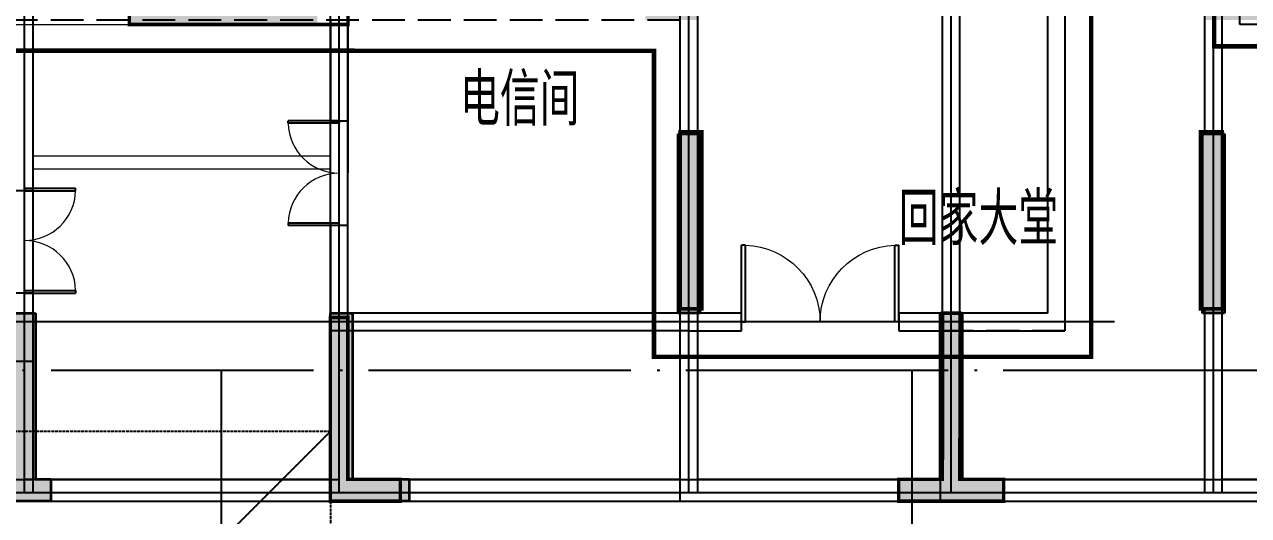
# Model space of a CAD drawing. Extents: x 290727 to 13733020, y 1731457 to 3643100.
# Drawn here: x 669162 to 683162, y 2172916 to 2178530 of the extents above; entities that cross this region are included whole.
import ezdxf

# ---------------------------------------------------------------- set-up
doc = ezdxf.new("R2010")
doc.units = 0
doc.header["$LTSCALE"] = 10
doc.header["$PDSIZE"] = 0.5
for name, pattern in [('__DASH', [0.35, 0.25, -0.1]), ('DASH', [0.35, 0.25, -0.1]), ('DASHED', [0.75, 0.5, -0.25]), ('DOTE', [2.42, 2, -0.2, 0.02, -0.2])]:
    doc.linetypes.add(name, pattern=pattern)
doc.layers.get('0').update_dxf_attribs({"linetype": 'CONTINUOUS'})
doc.layers.add('1106', color=7, linetype='CONTINUOUS', true_color=0x89bf5f)
doc.layers.add('2206', color=7, linetype='CONTINUOUS', true_color=0x3474d4)
for name, color, linetype in [('BEAM_CON', 4, 'CONTINUOUS'), ('BEAM_DASH', 144, 'DASHED'), ('BEAM_SE', 144, 'DASHED'), ('DOTE', 8, 'DOTE'), ('PUB_TEXT', 7, 'CONTINUOUS'), ('WALL', 255, 'CONTINUOUS'), ('WINDOW', 4, 'CONTINUOUS'), ('作业图', 4, 'CONTINUOUS'), ('文字', 4, 'CONTINUOUS'), ('防火分区示意线', 4, 'CONTINUOUS'), ('集水坑', 181, 'DASH')]:
    doc.layers.add(name, color=color, linetype=linetype)
doc.layers.add('S_ConcWall', color=8, linetype='CONTINUOUS', lineweight=35)
doc.layers.get('0').off()
doc.styles.add('_HZTXT', font='simplex.shx', dxfattribs={"width": 0.8, "bigfont": 'HZTXT.shx'})
doc.styles.add('_TCH_DIM', font='SIMPLEX', dxfattribs={"bigfont": 'GBCBIG'})
doc.styles.add('HNSJY', font='HNSJY-07', dxfattribs={"width": 0.8, "bigfont": 'HNSJY-HZ'})

# ---------------------------------------------------------------- blocks, each defined once
blk = doc.blocks.new('A$C55C93FC2')
at = {"layer": 'DOTE', "linetype": 'DOTE', "ltscale": 150}
for p, q in [((10299.5, 48142.4), (252290.8, 48142.4)), ((186484.1, 48142.4), (186484.1, 12200)), ((194384.1, 48142.4), (194384.1, 12200))]:
    blk.add_line(p, q, dxfattribs=at)
blk = doc.blocks.new('A$C47EE32D5')
at = {"layer": '集水坑'}
for p, q in [((0, 7100), (3000, 4100)), ((4100, 4100), (7100, 7100)), ((0, 0), (3000, 3000)), ((4100, 3000), (7100, 0))]:
    blk.add_line(p, q, dxfattribs=at)
for points in [[(0, 3000), (0, 7100), (7100, 7100), (7100, 3000)], [(0, 4100), (0, 0), (7100, 0), (7100, 4100)]]:
    blk.add_lwpolyline(points, dxfattribs=at)
at = {"layer": '集水坑', "linetype": 'ByBlock'}
blk.add_lwpolyline([(3000, 4100), (4100, 4100), (4100, 3000), (3000, 3000)], close=True, dxfattribs=at)
at = {"layer": '集水坑', "linetype": 'DASH'}
blk.add_lwpolyline([(3100, 4000), (4000, 4000), (4000, 3100), (3100, 3100)], close=True, dxfattribs=at)
at = {"layer": 'PUB_TEXT', "style": '_TCH_DIM', "width": 0.705882}
for p in [(3392, 5669), (3392, 703)]:
    blk.add_text('1%%%', height=446.2, rotation=90, dxfattribs=at).set_placement(p)
for p in [(1012, 3708), (5456, 3708)]:
    blk.add_text('1%%%', height=446.2, dxfattribs=at).set_placement(p)
at = {"layer": '集水坑', "style": '_HZTXT', "width": 0.8}
blk.add_text('K2', height=600, dxfattribs=at).set_placement((3170, 3237))
blk = doc.blocks.new('A$C682E2834')
h = blk.add_hatch(color=0)
h.dxf.hatch_style = 1
h.paths.add_polyline_path([(30400, 7900), (30600, 7900), (30600, 7500), (30800, 7500), (30800, 7900), (33000, 7899), (33000, 7500), (33200, 7500), (33200, 7900), (33200, 7900), (33200, 8099), (30600, 8100), (30400, 8100)])
edge = h.paths.add_edge_path(flags=16)
edge.add_line((11800, 7900), (11800, 7500))
h.paths.add_polyline_path([(9600, 7900), (11800, 7900)], flags=17)
h.paths.add_polyline_path([(21425, 250), (21600, 250), (21600, 0), (21175, 0), (21000, 0), (21000, 250), (21175, 250), (21175, 2150), (21425, 2150)])
h.paths.add_polyline_path([(42350, 2149), (42600, 2149), (42600, 0), (42200, 0), (42200, 250), (42350, 250)])
h.paths.add_polyline_path([(42600, 3549), (42350, 3549), (42350, 5450), (42200, 5450), (42200, 5700), (42600, 5700)])
h.paths.add_polyline_path([(40700, 10549), (40700, 10799), (41300, 10799), (41300, 8649), (41050, 8649), (41050, 10549)])
h.paths.add_polyline_path([(39150, 5450), (39150, 5700), (41050, 5700), (41050, 6099), (41300, 6099), (41300, 5450)])
h.paths.add_polyline_path([(35100, 12949), (35100, 13199), (35400, 13199), (35400, 10799), (35800, 10799), (35800, 10549), (35150, 10549), (35150, 12949)])
h.paths.add_polyline_path([(28700, 13200), (28700, 12950), (28650, 12950), (28650, 10550), (28000, 10550), (28000, 10800), (28400, 10800), (28400, 13200)])
h.paths.add_polyline_path([(22750, 8650), (22500, 8650), (22500, 10800), (23100, 10800), (23100, 10550), (22750, 10550)])
h.paths.add_polyline_path([(24650, 5700), (24650, 5450), (22500, 5450), (22500, 6050), (22750, 6050), (22750, 5700)])
h.paths.add_polyline_path([(25700, 250), (25700, 0), (24800, 0), (24800, 2150), (25050, 2150), (25050, 250)])
h.paths.add_polyline_path([(32024, 0), (31300, 0), (31300, 250), (31774, 250), (31775, 2150), (32025, 2150), (32024, 250), (32500, 250), (32500, 0)])
h.paths.add_polyline_path([(29000, 5700), (29000, 5500), (28400, 5500), (28400, 7250), (28600, 7250), (28600, 5700)])
h.paths.add_polyline_path([(34800, 5500), (34800, 5700), (35200, 5700), (35200, 7249), (35400, 7249), (35400, 5500)])
h.paths.add_polyline_path([(30000, 12950), (30000, 13200), (30600, 13200), (30600, 9400), (30400, 9400), (30400, 12950)])
h.paths.add_polyline_path([(33200, 9399), (33400, 9399), (33400, 12949), (33800, 12949), (33800, 13199), (33200, 13199)])
h.paths.add_polyline_path([(38100, 0), (38100, 250), (38750, 250), (38750, 2149), (39000, 2149), (39000, 0)])
h.paths.add_polyline_path([(35025, 2149), (34775, 2149), (34775, 4199), (35025, 4199)])
h.paths.add_polyline_path([(29025, 2150), (28775, 2150), (28775, 4200), (29025, 4200)])
h.paths.add_polyline_path([(1900, 10800), (1900, 10550), (1550, 10550), (1550, 8650), (1300, 8650), (1300, 10800)])
h.paths.add_polyline_path([(3450, 5700), (3450, 5450), (1300, 5450), (1300, 6100), (1550, 6100), (1550, 5700)])
h.paths.add_polyline_path([(20100, 8650), (19850, 8650), (19850, 10550), (19500, 10550), (19500, 10800), (20100, 10800)])
h.paths.add_polyline_path([(13900, 12950), (13900, 13200), (14200, 13200), (14200, 10800), (14600, 10800), (14600, 10550), (13950, 10550), (13950, 12950)])
h.paths.add_polyline_path([(7500, 13200), (7500, 12950), (7450, 12950), (7450, 10550), (6800, 10550), (6800, 10800), (7200, 10800), (7200, 13200)])
h.paths.add_polyline_path([(17950, 5450), (17950, 5700), (19850, 5700), (19850, 6050), (20100, 6050), (20100, 5450)])
h.paths.add_polyline_path([(16900, 0), (16900, 250), (17550, 250), (17550, 2150), (17800, 2150), (17800, 0)])
h.paths.add_polyline_path([(10575, 0), (10100, 0), (10100, 250), (10575, 250), (10575, 2150), (10825, 2150), (10825, 250), (11300, 250), (11300, 0)])
h.paths.add_polyline_path([(400, 5700), (400, 5450), (250, 5450), (250, 3550), (0, 3550), (0, 5700)])
h.paths.add_polyline_path([(400, 250), (400, 0), (0, 0), (0, 2150), (250, 2150), (250, 250)])
h.paths.add_polyline_path([(13600, 5500), (13600, 5700), (14000, 5700), (14000, 7250), (14200, 7250), (14200, 5500)])
h.paths.add_polyline_path([(7800, 5700), (7800, 5500), (7200, 5500), (7200, 7250), (7400, 7250), (7400, 5700)])
h.paths.add_polyline_path([(12600, 13200), (12600, 12950), (12200, 12950), (12200, 9400), (12000, 9400), (12000, 13200)])
h.paths.add_polyline_path([(9200, 9400), (9200, 12950), (8800, 12950), (8800, 13200), (9400, 13200), (9400, 9400)])
h.paths.add_polyline_path([(4500, 250), (4500, 0), (3600, 0), (3600, 2150), (3850, 2150), (3850, 250)])
h.paths.add_polyline_path([(7825, 2150), (7575, 2150), (7575, 4200), (7825, 4200)])
h.paths.add_polyline_path([(13825, 2150), (13575, 2150), (13575, 4200), (13825, 4200)])
edge = h.paths.add_edge_path()
edge.add_line((12000, 8100), (12200, 8100))
edge.add_line((12200, 8100), (12200, 7900))
edge.add_line((12200, 7900), (12000, 7900))
edge.add_line((9400, 8100), (9200, 8100))
edge.add_line((9200, 8100), (9200, 7900))
edge.add_line((9200, 7900), (9400, 7900))
edge.add_line((9400, 7900), (9400, 7500))
edge.add_line((9400, 7500), (9600, 7500))
edge.add_line((9600, 7500), (9600, 7900))
edge.add_line((12000, 8100), (9400, 8100))
edge.add_line((11800, 7500), (12000, 7500))
edge.add_line((12000, 7500), (12000, 7900))
at = {"layer": 'S_ConcWall', "color": 0, "lineweight": 35, "ltscale": 1}
for p, q in [((28775, 2150), (28775, 4200)), ((28775, 4200), (29025, 4200)), ((29025, 4200), (29025, 2150)), ((34775, 2149), (34775, 4199)), ((34775, 4199), (35025, 4199)), ((35025, 4199), (35025, 2149)), ((21175, 2150), (21425, 2150)), ((21425, 2150), (21425, 250)), ((24800, 0), (24800, 2150)), ((24800, 2150), (25050, 2150)), ((25050, 2150), (25050, 250)), ((29025, 2150), (28775, 2150)), ((31774, 250), (31775, 2150)), ((31775, 2150), (32025, 2150)), ((32025, 2150), (32024, 250)), ((35025, 2149), (34775, 2149)), ((21425, 250), (21600, 250)), ((21600, 250), (21600, 0)), ((25050, 250), (25700, 250)), ((25700, 250), (25700, 0)), ((31300, 0), (31300, 250)), ((31300, 250), (31774, 250)), ((32024, 250), (32500, 250)), ((32500, 250), (32500, 0)), ((21600, 0), (21175, 0)), ((25700, 0), (24800, 0)), ((32024, 0), (31300, 0)), ((32500, 0), (32024, 0))]:
    blk.add_line(p, q, dxfattribs=at)
blk = doc.blocks.new('$DorLib2D$00000002')
for p, q in [((-0.5, 0), (-0.5, 0.4875)), ((-0.475, 0.4875), (-0.5, 0.4875)), ((-0.475, 0), (-0.475, 0.4875)), ((0.475, 0), (0.475, 0.4875)), ((0.475, 0.4875), (0.5, 0.4875)), ((0.5, 0), (0.5, 0.4875)), ((-0.5, 0), (-0.475, 0)), ((0.5, 0), (0.475, 0))]:
    blk.add_line(p, q)
at = {"lineweight": 13}
for centre, start, end in [((-0.4875, 0), 0, 88.53072), ((0.4875, 0), 91.46928, 180)]:
    blk.add_arc(centre, 0.4875, start, end, dxfattribs=at)
blk = doc.blocks.new('车库建筑作业图')
at = {"linetype": '__DASH', "ltscale": 150}
blk.add_lwpolyline([(679637, 2173080), (686662, 2173080), (686662, 2174980), (686012, 2174980), (686012, 2178531), (683062, 2178531), (683062, 2180931), (681062, 2180931), (681063, 2175029), (679637, 2175029)], close=True, dxfattribs=at)
blk.add_lwpolyline([(655662, 2174680), (651662, 2174680), (651662, 2173080), (676662, 2173079), (676662, 2178580), (665662, 2178580), (665662, 2175680), (661687, 2175680), (661687, 2174680), (655662, 2174680)], dxfattribs=at)
at = {"layer": 'DOTE', "linetype": 'Continuous'}
blk.add_line((669162, 2174130), (669162, 2179680), dxfattribs=at)
at = {"layer": 'DOTE', "linetype": 'Continuous', "ltscale": 150}
blk.add_line((681628, 2175129), (665316, 2175129), dxfattribs=at)
at = {"layer": 'DOTE', "ltscale": 150}
blk.add_line((643962, 2173180), (693174, 2173180), dxfattribs=at)
at = {"layer": 'WALL', "linetype": 'Continuous'}
for p, q in [((676862, 2175229), (676862, 2178780)), ((680863, 2178680), (680863, 2175229)), ((681063, 2178680), (681063, 2175029)), ((672663, 2178580), (672663, 2177430)), ((672863, 2177430), (672863, 2178580)), ((676662, 2175229), (676662, 2178580)), ((672663, 2177430), (672863, 2177430)), ((669262, 2176630), (669262, 2176831)), ((669262, 2176630), (669062, 2176630)), ((672862, 2176230), (672662, 2176230)), ((672662, 2176230), (672662, 2175029)), ((672862, 2175229), (672862, 2176230)), ((669262, 2175460), (669062, 2175460)), ((669262, 2175230), (669262, 2175460)), ((676662, 2175229), (672862, 2175229)), ((677362, 2175229), (676862, 2175229)), ((677362, 2175029), (677362, 2175229)), ((680863, 2175229), (679162, 2175229)), ((679162, 2175229), (679162, 2175029)), ((676762, 2175029), (672662, 2175029)), ((676762, 2175029), (677362, 2175029)), ((679162, 2175029), (681063, 2175029)), ((665662, 2174680), (669262, 2174680))]:
    blk.add_line(p, q, dxfattribs=at)
at = {"layer": 'WINDOW', "linetype": 'Continuous'}
for p, q in [((672662, 2176230), (672663, 2177430)), ((672862, 2176230), (672863, 2177430))]:
    blk.add_line(p, q, dxfattribs=at)
at = {"layer": '防火分区示意线', "color": 3, "linetype": 'DASH', "ltscale": 300, "const_width": 50}
blk.add_lwpolyline([(687857, 2178280), (682769, 2178280), (682769, 2180680), (682569, 2180680), (680769, 2180680), (680769, 2185780), (678483, 2185780), (678483, 2197478), (652283, 2197480), (652283, 2202780), (648469, 2202780), (648469, 2206280), (647469, 2206280), (647469, 2207380), (637169, 2207380), (637169, 2205947), (630369, 2205947), (630369, 2207380), (623969, 2207380), (623969, 2202580), (615069, 2202580), (615069, 2207380), (608669, 2207380)], dxfattribs=at)
at = {"layer": '防火分区示意线', "color": 6, "linetype": 'DASH', "ltscale": 300, "const_width": 50}
blk.add_lwpolyline([(681363, 2180680), (681363, 2174729), (676362, 2174729), (676362, 2178230), (665962, 2178231), (665962, 2175380), (661987, 2175380), (661987, 2174380), (652062, 2174380), (652062, 2173580), (652362, 2173580), (652362, 2169080), (648112, 2169080), (648112, 2158480)], dxfattribs=at)
at = {"color": 8}
blk.add_blockref('A$C682E2834', (647862, 2173080), dxfattribs=at)
blk.add_blockref('A$C47EE32D5', (665563, 2166780))
at = {"layer": 'WINDOW', "linetype": 'Continuous', "xscale": 1200, "yscale": 1200, "zscale": 1200}
for p, rotation in [((672762, 2176830), 89.99713841885485), ((669162, 2176060), 270)]:
    blk.add_blockref('$DorLib2D$00000002', p, dxfattribs=dict(at, rotation=rotation))
at = {"layer": 'WINDOW', "linetype": 'Continuous', "xscale": -1800, "yscale": 1800, "zscale": 1800}
blk.add_blockref('$DorLib2D$00000002', (678262, 2175129), dxfattribs=at)
at = {"layer": '文字', "linetype": 'Continuous'}
blk.add_blockref('A$C55C93FC2', (484928, 2126437), dxfattribs=at)
at = {"layer": '文字', "linetype": 'Continuous', "style": 'HNSJY', "width": 0.8}
for s, p in [('电信间', (674143, 2177372)), ('回家大堂', (679162, 2176007))]:
    blk.add_text(s, height=600, dxfattribs=at).set_placement(p)
blk = doc.blocks.new('人防-l')
at = {"color": 0}
for p, q in [((821054, -960184), (821055, -954684)), ((824654, -958184), (824654, -954684)), ((828654, -956059), (828654, -954684)), ((831654, -958134), (831654, -954684)), ((834654, -956059), (834654, -954684)), ((828654, -958084), (828654, -956059)), ((834654, -958084), (834654, -956059)), ((824654, -960184), (824654, -958184)), ((828654, -960184), (828654, -958084)), ((831654, -960184), (831654, -958134)), ((834654, -960184), (834654, -958084)), ((817454, -960184), (821054, -960184)), ((821054, -960184), (824654, -960184)), ((824654, -960184), (825354, -960184)), ((825354, -960184), (828654, -960184)), ((828654, -960184), (831054, -960184)), ((831054, -960184), (831654, -960184)), ((831654, -960184), (832254, -960184)), ((832254, -960184), (834654, -960184)), ((834654, -960184), (837954, -960184))]:
    blk.add_line(p, q, dxfattribs=at)
for p in [(828654, -956059), (834654, -956059), (824654, -958184), (828654, -958084), (831654, -958134), (834654, -958084), (821054, -960184), (824654, -960184), (825354, -960184), (828654, -960184), (831054, -960184), (831654, -960184), (832254, -960184), (834654, -960184)]:
    blk.add_point(p, dxfattribs=at)
at = {"layer": '1106', "color": 0}
for p, q in [((822354, -954834), (824429, -954834)), ((824429, -954834), (824654, -954834)), ((828554, -958084), (828554, -956059)), ((828804, -958084), (828804, -956059)), ((834504, -958084), (834504, -956059)), ((834754, -958084), (834754, -956059)), ((824554, -960284), (824554, -958184)), ((824754, -960034), (824754, -958184)), ((831554, -960034), (831554, -958134)), ((831754, -960034), (831754, -958134)), ((824754, -960034), (825354, -960034)), ((831054, -960034), (831554, -960034)), ((831754, -960034), (832254, -960034)), ((824554, -960284), (825354, -960284)), ((831054, -960284), (831654, -960284)), ((831654, -960284), (832254, -960284))]:
    blk.add_line(p, q, dxfattribs=at)
at = {"layer": '2206', "color": 0}
for p, q in [((821154, -960184), (821155, -954684)), ((824554, -958184), (824554, -954684)), ((824554, -958184), (824554, -954684)), ((824754, -958184), (824754, -954684)), ((828554, -956059), (828554, -954684)), ((828554, -956059), (828554, -954684)), ((828754, -956059), (828754, -954684)), ((831554, -958134), (831554, -954684)), ((831554, -958134), (831554, -954684)), ((831754, -958134), (831754, -954684)), ((834554, -956059), (834554, -954684)), ((834554, -956059), (834554, -954684)), ((834754, -956059), (834754, -954684)), ((828554, -960184), (828554, -958084)), ((828554, -960184), (828554, -958084)), ((828754, -960184), (828754, -958084)), ((834554, -960184), (834554, -958084)), ((834554, -960184), (834554, -958084)), ((834754, -960184), (834754, -958084)), ((817454, -960034), (821054, -960034)), ((817454, -960034), (821054, -960034)), ((821054, -960034), (824654, -960034)), ((821054, -960034), (824654, -960034)), ((825354, -960034), (828654, -960034)), ((825354, -960034), (828654, -960034)), ((828654, -960034), (831054, -960034)), ((828654, -960034), (831054, -960034)), ((832254, -960034), (834654, -960034)), ((832254, -960034), (834654, -960034)), ((834654, -960034), (837954, -960034)), ((834654, -960034), (837954, -960034)), ((817454, -960284), (821054, -960284)), ((821054, -960284), (824654, -960284)), ((825354, -960284), (828654, -960284)), ((828654, -960284), (831054, -960284)), ((832254, -960284), (834654, -960284)), ((834654, -960284), (837954, -960284))]:
    blk.add_line(p, q, dxfattribs=at)
at = {"layer": 'BEAM_CON', "color": 0, "lineweight": 18, "ltscale": 1}
blk.add_line((821155, -956334), (824554, -956334), dxfattribs=at)
at = {"layer": 'BEAM_SE', "color": 0, "lineweight": 18, "ltscale": 1}
blk.add_line((821155, -956484), (824554, -956484), dxfattribs=at)
blk = doc.blocks.new('梁图-10.22')
at = {"color": 0}
blk.add_lwpolyline([(-1462874, 217308), (-1420274, 217306), (-1420274, 223008), (-1421574, 223008), (-1421574, 228107), (-1427474, 228107), (-1427474, 230507), (-1434473, 230508), (-1434474, 228108), (-1448674, 228108), (-1448674, 230508), (-1455674, 230508), (-1455674, 228108), (-1461574, 228108), (-1461574, 223010), (-1462874, 223010), (-1462874, 217310)], dxfattribs=at)
at = {"layer": 'BEAM_DASH', "color": 0, "lineweight": 18}
for p, q in [((-1428074, 222908), (-1428074, 221532)), ((-1442774, 222758), (-1441574, 222758)), ((-1441574, 222758), (-1440374, 222758)), ((-1441474, 217558), (-1441474, 222758)), ((-1438074, 222758), (-1438075, 219408)), ((-1437875, 219408), (-1437874, 222758)), ((-1434074, 222808), (-1434074, 221533)), ((-1433874, 221533), (-1433874, 222808)), ((-1431074, 222808), (-1431074, 219458)), ((-1430874, 219458), (-1430874, 222808)), ((-1427874, 221532), (-1427874, 222808)), ((-1434074, 219508), (-1434074, 217558)), ((-1433874, 217558), (-1433874, 219508)), ((-1428074, 219507), (-1428075, 217558)), ((-1427875, 217558), (-1427874, 219507)), ((-1438075, 217558), (-1441574, 217558)), ((-1434074, 217558), (-1437275, 217558)), ((-1431575, 217558), (-1433874, 217558)), ((-1428075, 217558), (-1430375, 217558)), ((-1424675, 217558), (-1427875, 217558)), ((-1445074, 217308), (-1441574, 217308)), ((-1441574, 217308), (-1438075, 217308)), ((-1437275, 217308), (-1433974, 217308)), ((-1433974, 217308), (-1431575, 217308)), ((-1430375, 217308), (-1427975, 217308)), ((-1427975, 217308), (-1424675, 217308))]:
    blk.add_line(p, q, dxfattribs=at)
at = {"layer": 'WALL', "color": 0, "const_width": 40}
for points in [[(-1440374, 222758), (-1437874, 222758), (-1437874, 223008), (-1440124, 223008), (-1440124, 223358), (-1440374, 223358)], [(-1433824, 219508), (-1433824, 221533), (-1434074, 221533), (-1434074, 219508)], [(-1427874, 219507), (-1427874, 221532), (-1428124, 221532), (-1428124, 219507)], [(-1437875, 217558), (-1437875, 219408), (-1438075, 219408), (-1438075, 217308), (-1437275, 217308), (-1437275, 217558)], [(-1430875, 217558), (-1430874, 219458), (-1431074, 219458), (-1431075, 217558), (-1431575, 217558), (-1431575, 217308), (-1430375, 217308), (-1430375, 217558)]]:
    blk.add_lwpolyline(points, close=True, dxfattribs=at)

msp = doc.modelspace()

# ---------------------------------------------------------------- block references
at = {"layer": '作业图', "color": 8, "linetype": 'ByBlock', "extrusion": (8.37508e-20, 6.90696e-07, 1)}
msp.add_blockref('梁图-10.22', (2110736, 1955772, 0), dxfattribs=at)
at = {"layer": '作业图', "linetype": 'Continuous'}
msp.add_blockref('车库建筑作业图', (0, 0), dxfattribs=at)
at = {"layer": '作业图', "color": 8, "linetype": 'ByBlock'}
msp.add_blockref('人防-l', (-151892, 3133363), dxfattribs=at)

doc.saveas('drawing.dxf')
